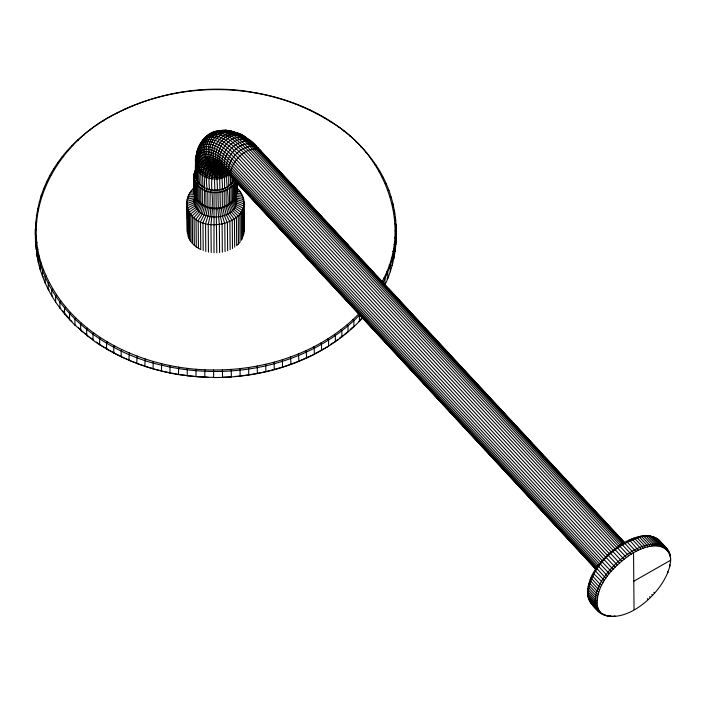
<?xml version="1.0" encoding="UTF-8"?>
<svg xmlns="http://www.w3.org/2000/svg" width="706" height="706" viewBox="0 0 706 706"><rect width="100%" height="100%" fill="white"/><g stroke="black" fill="none" stroke-linecap="round" stroke-linejoin="round"><path stroke-width="1.06" d="M382.025 281.668C413.681 225.514 384.24 153.228 331.132 122.103C268.298 81.87 184.142 79.266 117.823 112.678C60.751 138.897 18.665 207.414 43.481 269.515C69.585 336.533 145.259 370.032 213.618 369.988L213.662 377.516C268.527 377.745 325.59 358.56 363.149 317.321M187.408 233.598L187.161 205.728C185.907 198.845 189.261 191.838 194.529 187.487M236.739 182.448C240.172 195.836 230.933 207.202 217.827 208.641C208.085 209.576 196.383 203.99 194.15 193.806L193.85 174.92L195.977 168.593M194.15 193.806L194.088 173.288L195.836 172.388L195.8 158.576L195.597 174.382C196.559 193.329 227.685 195.527 234.136 178.883M195.836 172.388L195.597 174.382M196.718 198.465L194.221 202.719L187.161 205.728C194.6 242.132 266.744 220.846 236.889 187.734M600.797 612.614L598.926 610.231L597.232 605.739L595.467 605.095L588.142 597.197C585.159 574.56 604.477 555.746 621.704 544.079C630.202 538.987 640.148 534.477 650.288 536.119C653.447 536.825 656.704 537.822 659.051 540.169C663.975 545.42 670.515 550.503 670.603 558.402C671.371 592.193 605.951 646.378 587.807 595.59L588.557 598.838L595.89 606.736L599.103 612.102L606.207 615.738M597.232 605.739C595.749 584.639 612.861 567.271 628.728 555.772C639.689 548.032 662.484 538.325 669.941 555.075L669.606 553.433M204.819 369.776L204.819 377.295L213.689 377.348M214.05 190.082L213.989 252.783M35.671 228.541L35.353 235.46C34.232 128.086 160.915 75.083 253.004 92.371C300.871 100.093 348.243 123.965 375.848 164.922C399.605 199.666 402.879 247.038 384.946 284.986L384.894 278.967L390.233 265.756L393.895 252.201L395.837 238.434L396.154 231.515L395.078 230.844M196.047 369.212L195.994 376.739L208.182 377.207M196.374 156.547L197.512 152.019M228.135 172.564L226.811 173.429C225.823 184.142 228.859 194.229 227.959 204.996L224.42 206.84L226.273 214.818L229.891 221.861L230.138 249.721M187.328 368.32L187.214 375.839L196.118 376.572M195.694 176.394C194.759 161.895 195.032 143.812 208.641 134.934C222.822 130.486 234.877 144.209 244.091 153.017L612.879 550.071M195.738 161.189C193.718 178.441 219.045 184.31 229.812 173.8M178.671 367.094L178.503 374.604L195.024 376.457M195.783 158.259L197.601 149.593L200.213 143.927M196.745 153.246C198.059 147.298 200.883 141.659 205.402 137.467M170.102 365.54L169.89 373.042L178.503 374.604M210.247 189.623L209.938 207.688L210.873 208.332L210.017 216.61L208.217 224.243L208.455 252.113M161.648 363.652L161.383 371.144L170.164 372.9C145.471 367.861 121.538 358.639 100.376 344.872M153.317 361.446L153.008 368.92L161.709 371.012M208.402 189.173L207.793 191.6L207.926 207.202L209.205 207.926L208.005 216.115L205.543 223.59L205.781 251.46M196.612 154.014C189.34 172.396 215.559 184.407 228.673 173.376L228.744 185.863M198.342 147.722C190.479 163.889 212.065 180.03 226.573 171.611M145.145 358.922L144.783 366.388L153.387 368.806M201.872 186.057L200.672 188.193L200.804 203.805L203.266 205.093L200.883 212.718L196.039 219.054L196.286 246.923L200.751 249.553L200.504 221.693L204.228 214.695L206.055 206.734L202.419 204.855L202.278 189.252L203.354 187.019M137.141 356.089L136.726 363.537L145.207 366.282M206.629 188.59L205.861 190.955L205.993 206.558L207.59 207.387L206.073 215.48L202.966 222.743L203.204 250.604M129.322 352.956L128.863 360.378L137.202 363.449M200.945 203.046L198.095 210.264L192.332 215.789L192.57 243.658M199.745 145.568C211.712 119.773 239.202 131.863 252.263 149.204L620.309 545.447M121.714 349.514L121.158 350.9L121.211 356.918L129.383 360.307M199.983 201.898L196.948 208.897L190.796 213.962L191.044 241.823L192.058 243.04M114.328 345.79L113.728 347.158L113.781 353.176L121.776 356.874M198.721 201.651L195.977 207.44L189.508 212.021L189.746 239.881L190.611 241.178M107.188 341.792L106.544 343.125L106.597 349.143L114.39 353.15M383.023 282.647L384.894 278.967L383.887 278.014M198.051 200.345L195.2 205.914L188.458 209.982L188.705 237.851L189.746 239.881M100.314 337.512L99.634 338.827L99.687 344.846L107.259 349.143M233.668 180.03L235.354 181.627C227.323 197.433 198.448 196.144 194.009 178.203L195.774 176.888M197.062 199.886L194.609 204.334L187.681 207.882L187.92 235.751L188.705 237.851M93.713 332.985L92.989 334.265L93.042 340.283L99.687 344.846M87.412 328.202L86.653 329.455L86.706 335.474L93.783 340.336L90.624 337.953M196.056 197.83L194.044 201.086C196.418 225.585 243.923 220.475 235.733 194.856L242.511 195.244L242.529 197.389M198.518 147.51L199.33 146.213M81.419 323.18L80.616 324.407L80.669 330.426L89.053 336.753M200.53 184.981L199.198 187.028L199.339 202.631L202.04 204.113L199.41 211.544L194.079 217.492L194.326 245.361L196.286 246.923M195.827 196.736L194.071 199.436L194.044 201.086L186.922 203.549M195.456 196.091L194.071 199.436L186.958 201.351L187.161 231.409M75.745 317.938L74.915 319.138L74.968 325.157L82.981 331.794M70.406 312.484L69.55 313.649L69.603 319.668L74.968 325.157L75.807 325.298M208.641 134.934L204.758 138.552L206.081 137.67M609.622 553.989L240.084 156.132C232.389 148.322 210.353 126.339 201.563 143.547C195.968 157.456 210.194 173.923 224.782 170.058C219.937 175.009 223.255 183.154 222.249 189.076M65.429 306.828L64.528 307.957L64.581 313.976L69.603 319.668L71.994 321.398M60.804 300.994L59.886 302.089L59.931 308.107L64.581 313.976L65.49 314.188L69.047 318.23M198.271 182.545L196.736 184.372L196.868 199.974M200.513 143.627L204.166 139.082M229.644 185.149L230.968 187.205L231.1 202.816L228.515 204.263L231.18 211.729L236.439 217.739L236.686 245.6L240.075 242.105L239.828 214.245L233.721 209.108L230.633 202.075M56.551 294.976L55.606 296.035L55.659 302.053L59.931 308.107L60.866 308.345M360.069 319.906L362.275 317.506M52.685 288.807L51.715 289.831L51.767 295.849L55.659 302.053M197.38 181.213L195.765 182.916L195.906 198.518M49.217 282.497L48.229 283.485L48.282 289.504L51.767 295.849L52.747 296.167M213.618 369.988C266.427 370.218 321.018 352.373 358.533 314.144L359.389 315.317L359.442 321.336L358.595 321.504M359.389 315.317C308.769 366.308 229.821 381.611 161.33 365.126C100.005 351.367 38.812 303.148 35.415 236.36L36.483 235.654M46.146 276.064L45.131 277.008L45.184 283.027L48.282 289.504L49.279 289.857M196.665 179.818L194.98 181.389L195.121 197M207.873 135.755C221.507 125.739 236.898 142.788 246.165 151.737L614.952 548.783M350.185 329.481L352.373 327.54M43.481 269.515L42.457 270.416L42.51 276.434L45.184 283.027M41.23 262.87L40.189 263.735L40.242 269.754L42.51 276.434L43.543 276.867M339.515 338.2L343.425 335.165M344.969 333.929L347.273 332.076M39.404 256.146L38.353 256.966L38.406 262.985L40.242 269.754M234.41 196.983L236.122 195.659L235.998 181.098M38 249.359L36.941 250.145L36.994 256.163L38.406 262.985M337.9 339.374L334.679 341.73L335.385 341.686L335.332 335.668L334.618 334.37M233.827 198.421L235.486 197.23L235.354 181.627M37.021 242.52L35.962 243.27L36.994 256.163M233.068 199.807L234.657 198.748L234.524 183.136L232.909 181.416M205.887 137.079L207.211 136.196M212.259 132.94C195.35 142.003 203.99 171.231 223.07 169.714M330.47 344.51L332.994 342.842M193.832 176.562L195.606 175.388M209.179 134.546L214.412 131.898L222.637 130.292M232.142 201.131L233.651 200.186L233.51 184.584L231.983 182.739L231.93 176.694M36.368 228.779L35.3 229.441L36.015 249.28M314.594 353.812L328.608 346.169L328.555 340.151L327.884 338.827M230.58 202.657L232.459 201.545L232.318 185.943L230.888 183.992M36.686 221.896L35.618 222.522L35.653 226.529M195.624 173.888L193.85 174.92L193.965 192.164M633.794 581.215L670.621 560.255M36.377 215.621L37.436 215.039M228.038 204.811L229.6 203.963L229.459 188.361L228.267 186.207M38.618 208.217L37.559 208.755L37.586 211.765M226.811 173.429C214.615 181.716 190.708 170.57 197.459 154.649C207.017 140.423 224.764 157.482 232.433 165.707L601.221 562.761M227.014 172.29C214.165 180.71 191.326 168.231 197.424 152.293C207.308 137.582 225.646 155.214 233.58 163.721L602.368 560.767M299.441 360.863L314.267 354.333L314.214 348.314L313.623 346.946M39.183 201.942L40.224 201.448M391.292 265.527L392.333 265.032L392.28 259.014L391.221 258.175M42.254 194.741L41.222 195.2L41.239 197.212M194.521 171.673L196.233 170.905M223.873 169.696L222.381 170.473L220.74 172.608L219.698 178.592L220.351 207.749L219.557 208.385L220.431 216.671L222.108 224.323L222.346 252.192M43.684 188.546L44.699 188.131M212.797 132.569C233.324 124.203 252.174 140.812 264.626 155.302M386.809 278.852L387.823 278.429L387.77 272.41L386.747 271.492M241.108 375.839C260.77 373.589 280.141 368.735 298.479 361.287L298.973 361.357L298.417 353.927M46.561 181.989L47.558 181.61M49.844 175.547L50.823 175.212M225.938 170.578C211.473 176.853 193.62 161.206 199.26 146.089C211.156 133.646 227.897 151.163 236.492 159.785L606.039 557.643M53.524 169.246L54.486 168.937M211.341 133.505L213.644 132.781M57.601 163.086L58.536 162.812M62.057 157.085L62.966 156.856M66.885 151.269L67.758 151.066M219.045 130.786L226.944 130.398M223.299 169.502C213.918 170.464 218.145 184.575 217.263 190.02M72.065 145.639L72.912 145.471M235.742 189.976L238.646 189.437M294.305 103.526L294.781 103.447M224.164 170.631C208.852 174.92 193.453 156.679 201.307 142.506C214.447 132.852 229.291 149.284 238.222 157.906L607.76 555.763M224.632 130.451C203.24 132.331 202.516 168.01 224.323 169.908M215.092 131.845L217.466 131.44M224.676 169.749C207.105 173.702 193.929 149.028 206.849 136.532C220.925 132.119 232.901 145.745 242.052 154.499L611.59 552.357M77.598 140.212L78.41 140.079M353.097 326.896L353.909 326.763L353.856 320.745L353.035 319.544M83.458 135.005L84.243 134.899M302.124 106.668L302.645 106.597M89.644 130.028L90.386 129.957M236.042 191.679L240.172 191.273M341.122 337.018L341.872 336.947L341.819 330.929L341.06 329.667M234.56 376.474L240.164 376.148L239.961 368.629M309.731 110.101L310.305 110.057M96.131 125.289L96.837 125.244M223.149 130.345C231.33 130.036 239.043 133.328 245.803 137.714M222.487 377.233L231.365 376.942L231.206 369.414M194.415 194.671L188.687 194.935L188.705 197.08M317.118 113.825L317.726 113.798M102.899 120.805L103.561 120.788M236.042 193.312L241.47 193.215M609.649 616.426L608.122 615.985L613.496 616.506M324.257 117.831L324.91 117.831M109.951 116.587L110.568 116.596M320.939 350.379L321.565 350.388L321.512 344.369L320.877 343.019M189.79 192.914L194.062 193.047M331.132 122.103L331.829 122.129M117.249 112.642L117.823 112.678M197.212 376.642L204.89 377.128M337.733 126.639L338.465 126.692M222.028 169.308C211.244 168.275 215.524 184.866 214.695 190.108M124.785 108.989L125.315 109.042M306.192 357.933L306.722 357.986L306.13 350.582M344.034 131.413L344.81 131.501M191.141 190.991L194.176 191.326M221.446 130.725L223.846 130.998M222.355 169.555C207.149 169.008 199.304 148.781 208.588 137.335C220.643 121.723 239.052 141.897 248.247 150.652L617.035 547.706M224.985 130.239L229.229 130.672L234.824 132.304M223.555 169.493C208.164 169.113 201.06 148.41 210.45 137.22C222.69 121.626 240.975 140.15 250.286 149.804L619.083 546.859M236.325 196.436L243.296 197.345L243.323 200.557M350.026 136.434L350.838 136.549M179.818 374.604L187.39 375.68M132.543 105.618L133.028 105.688M355.7 141.677L356.548 141.818M171.24 373.095L178.733 374.454M192.729 189.173L194.618 189.552M361.04 147.13L361.913 147.307M243.808 199.498L236.704 198.051L235.513 196.321M290.572 364.331L291.013 364.42L290.51 356.971M366.017 152.787L366.926 152.999M604.618 615.288L607.875 616.153M370.641 158.629L371.577 158.876M225.514 130.628L227.058 131.034M227.314 130.522L228.823 130.928M282.479 367.076L282.418 359.716M223.149 169.537C220.069 168.31 215.683 167.922 213.724 171.214C209.161 182.713 213.75 196.039 211.994 208.023L212.585 208.605L210.962 224.684L211.2 252.554M650.288 536.119L653.535 536.984L660.869 544.882L666.385 548.068L667.797 550.936M603.048 614.705L604.663 615.173M648.514 535.845L651.841 536.56L659.175 544.45L659.713 546.267M654.912 537.813L656.562 538.29L663.896 546.179L664.346 547.962M601.6 613.982L603.242 614.458M374.895 164.639L375.848 164.922M646.634 535.73L650.032 536.286L657.365 544.176L657.939 545.994M610.037 616.109L611.52 616.541M601.953 613.602L600.285 613.117L597.347 609.958M644.666 535.766L648.126 536.163L655.45 544.061L656.059 545.879M598.079 610.955L599.791 611.484M642.601 535.951L646.114 536.198L653.438 544.097L654.091 545.914M614.149 615.888L615.553 616.32M209.629 189.49C207.776 178.08 209.382 160.553 224.817 170.543C210.344 167.622 205.111 148.639 214.553 137.82C226.697 122.006 244.938 138.411 254.142 148.851L621.43 544.282M378.76 170.808L379.74 171.126M598.926 610.231L597.197 609.675L589.863 601.777L589.501 600.082M640.466 536.286L644.013 536.392L651.338 544.282L652.035 546.1M598.211 608.846L596.464 608.263L589.131 600.374L588.778 598.697M638.259 536.772L639.583 537.222L646.917 545.12L647.684 546.921M597.647 607.354L595.89 606.736C592.555 589.96 604.839 574.755 615.879 563.564C627.899 552.789 643.854 541.431 660.869 544.882L661.381 546.682M382.228 177.118L383.234 177.471M244.02 203.875L236.863 201.334L234.798 198.059M274.228 369.503L274.166 362.143M651.956 536.534L655.115 537.566L662.449 545.456L662.925 547.247M635.991 537.398L637.271 537.866L644.604 545.756L645.425 547.547M596.985 604.018L595.211 603.339L587.877 595.449L587.551 593.878M385.3 183.56L386.323 183.948M633.679 538.175L634.906 538.66L642.239 546.55L643.104 548.324M596.888 602.209L595.114 601.494L587.78 593.596L587.463 592.06M387.965 190.108L389.006 190.541M237.445 133.831L235.513 132.604L241.461 135.305L243.076 136.752M631.323 539.093L632.505 539.587L639.839 547.485L640.748 549.242M596.949 600.303L595.176 599.553L587.851 591.654L587.524 590.154M257.134 147.554C248.574 133.619 231.506 133.831 223.475 148.039C214.35 161.197 223.158 171.064 233.712 178.644C227.358 172.829 221.34 164.966 212.241 163.245C199.78 161.798 203.151 180.012 202.843 186.711M222.196 169.325C209.073 164.339 208.852 145.215 218.481 136.682C231.18 123.815 246.985 139.056 255.881 148.754L623.169 544.194M223.484 169.864C198.104 156.803 226.679 116.658 247.259 139.073M597.17 598.317L595.405 597.523L588.072 589.634L587.745 588.169M390.215 196.753L391.265 197.221M265.835 371.612L265.774 364.252M628.94 540.143L630.079 540.664L638.365 550.292M597.55 596.261L595.785 595.432L588.46 587.533L588.116 586.112M392.042 203.478L393.101 203.99L393.127 206.999M626.531 541.325L635.956 551.474M598.079 594.134L596.332 593.261L588.998 585.371L588.654 583.986M243.755 137.105L245.132 137.802M393.445 210.264L394.513 210.812L394.539 213.821M598.767 591.955L597.029 591.046L589.695 583.147L589.342 581.815M624.122 542.64L633.547 552.789L634.041 609.631M394.425 217.095L395.492 217.695L395.519 220.704M599.597 589.731L597.885 588.778L590.551 580.879L590.172 579.582M261.626 152.072C250.648 140.935 227.614 163.289 230.924 175.918L595.961 568.93M200.213 202.622L198.024 201.351L197.883 185.749L199.321 183.807C199.507 176.368 196.418 159.635 208.217 158.929C217.324 159.794 224.243 166.898 230.35 173.058L596.897 567.686M394.963 223.961L396.048 224.596L396.207 237.534M600.585 587.471L598.882 586.465L591.549 578.576L591.151 577.323M224.384 170.57C208.632 158.25 204.572 175.494 207.211 188.793M257.328 373.395L257.266 366.043M621.704 544.079L631.129 554.228M259.376 149.725C247.091 136.373 218.022 165.689 232.539 177.974L596.085 569.371M225.143 187.981L226.061 190.302L226.194 205.905C219.284 209.02 211.023 208.994 204.149 205.773C204.819 193.912 203.663 182.016 205.702 170.27C206.487 167.675 208.57 165.301 211.385 164.983C219.981 164.622 225.999 172.185 232.115 176.985M601.706 585.186L600.029 584.136L592.696 576.246L592.281 575.037M258.599 148.498L246.5 138.217M230.527 175.441C212.224 163.836 238.054 131.493 253.957 144.139M203.266 205.093L204.608 205.967L202.498 213.768L198.192 220.457L198.43 248.327M619.303 545.623L628.728 555.772M602.968 582.882L593.984 573.89L593.543 572.734M590.366 601.335L590.745 603.056L599.394 611.617M394.76 237.719L395.837 238.434L395.889 244.452M96.254 342.039L99.555 344.307M604.362 580.57L594.937 570.422M394.01 244.576L395.078 245.335L395.131 251.354M616.92 547.282L626.346 557.431M605.88 578.258L596.455 568.109M392.827 251.398L393.895 252.201L393.948 258.219M607.522 575.964L598.097 565.815M248.715 374.86L248.653 367.499M614.573 549.047L623.998 559.196M253.463 144.342L254.919 145.551M227.403 172.732L228.947 174.02M609.269 573.687L599.844 563.538M84.482 333.047L87.473 335.562M389.191 264.874L390.233 265.756L390.286 271.775M239.413 134.449L240.534 135.437M611.131 571.445L601.706 561.296M612.27 550.901L621.695 561.049M78.648 327.919L81.481 330.54M613.082 569.248L603.656 559.099M249.439 140.556C228.929 117.558 199.904 158.638 225.876 171.576C213.618 165.557 216.733 147.898 225.796 140.415C236.942 128.607 249.589 139.497 257.452 148.922L623.998 543.549M225.902 171.752C211.8 157.517 238.637 127.504 252.73 143.733M193.153 244.223L194.326 245.361M255.157 145.136L256.269 146.23M229.194 174.603C217.483 159.838 246.412 131.81 258.837 149.345L624.633 543.17M229.838 175.212L230.862 176.226M615.12 567.095L605.695 556.946M610.01 552.842L619.436 562.991M647.376 598.662L648.143 599.429M257.575 147.492L260.938 150.934M617.247 565.003L607.822 554.863M657.877 539.155L668.3 550.495L668.661 552.189M662.431 544.803L664.628 547.168M667.558 550.327L669.032 551.898L669.376 553.575M260.011 150.016L624.483 542.34M266.868 157.72L275.119 166.598M277.361 169.016L301.347 194.847M303.598 197.265L311.849 206.143M314.841 209.373L322.342 217.439M323.842 219.054L338.077 234.392M339.577 235.998L348.579 245.688M351.57 248.918L359.072 256.984M360.572 258.599L374.807 273.928M376.307 275.543L385.3 285.233M388.3 288.454L395.801 296.529M397.293 298.144L422.029 324.778M425.03 327.999L432.531 336.074M434.022 337.689L458.759 364.314M461.009 366.741L469.252 375.618M470.752 377.233L495.488 403.858M497.739 406.285L505.981 415.163M508.232 417.581L532.218 443.403M533.718 445.018L542.711 454.699M544.961 457.126L568.948 482.948M570.448 484.563L579.441 494.244M581.691 496.671L604.927 521.681M607.178 524.108L615.42 532.986M618.421 536.216L624.422 542.667M369.229 268.818L370.729 270.433M405.959 308.363L407.459 309.978M442.688 347.908L444.189 349.523M603.727 558.781L234.939 161.727C226.555 153.326 210.22 136.232 198.615 148.366C192.703 163.121 211.8 177.683 225.488 171.39L224.517 175.741L224.587 188.228M599.562 563.918L231.524 167.675C224.243 160.465 215.771 151.393 204.696 151.658C193.223 154.279 196.48 170.146 196.127 178.371L194.397 179.818L194.529 195.421M598.909 565.815L230.871 169.572C223.873 162.654 215.736 153.943 205.111 154.199C193.938 156.785 197.301 172.326 196.886 180.286M597.77 566.812L230.474 171.373C223.784 164.754 216.001 156.414 205.825 156.661C194.962 159.212 198.439 174.417 197.954 182.113M596.296 568.401L230.5 174.576C224.42 168.566 217.351 160.986 208.102 161.206C197.874 163.704 201.589 178.203 200.963 185.351M238.955 184.292L245.706 191.555M249.447 195.597L253.198 199.63M254.698 201.245L257.699 204.475M259.94 206.893L262.191 209.311M265.191 212.541L271.192 219.001M275.684 223.837L281.685 230.297M286.177 235.142L289.928 239.175M291.428 240.79L293.678 243.208M296.67 246.438L298.92 248.856M301.921 252.086L307.913 258.537M312.414 263.382L318.415 269.842M322.907 274.678L326.657 278.72M328.158 280.326L330.408 282.753M333.4 285.983L335.65 288.401M337.9 290.819L344.643 298.082M348.393 302.124L355.136 309.387M358.886 313.42L367.129 322.298M369.379 324.716L372.38 327.946M374.63 330.364L381.372 337.627M385.123 341.66L391.115 348.12M395.616 352.965L403.108 361.031M406.109 364.261L409.109 367.491M411.36 369.909L418.852 377.975M421.853 381.205L427.845 387.665M432.346 392.501L439.838 400.576M442.839 403.806L446.589 407.839M448.089 409.454L451.831 413.487M453.331 415.102L455.582 417.52M458.582 420.75L464.574 427.209M469.075 432.046L476.568 440.12M479.568 443.35L483.319 447.383M484.819 448.998L488.561 453.031M490.061 454.646L492.311 457.064M495.312 460.294L501.304 466.745M505.805 471.59L512.547 478.853M516.298 482.886L520.048 486.928M521.549 488.543L524.54 491.764M526.791 494.191L529.041 496.609M532.042 499.839L538.034 506.29M542.535 511.135L549.277 518.398M553.027 522.431L556.778 526.464M558.269 528.079L561.27 531.309M563.52 533.727L565.771 536.154M568.771 539.384L574.763 545.835M579.264 550.68L585.256 557.131M589.757 561.976L593.499 566.009M594.999 567.624L596.499 569.239M231.603 177.056L595.899 569.265M592.952 605.218L595.882 608.378M659.051 540.169L660.966 542.605M649.617 596.605L650.341 597.417M651.779 594.47L652.459 595.326M62.852 310.852L64.828 313.349M653.862 592.281L654.506 593.172M235.08 196.956L236.889 199.683L244.047 201.687L244.258 231.736M347.202 324.716L347.996 325.951L348.049 331.97M234.083 198.677L236.634 202.966L243.711 206.055L243.949 233.915M233.192 199.198L236.201 204.572L243.129 208.199L243.376 236.069M232.653 200.548L235.566 206.143L242.282 210.3L242.529 238.16L241.426 240.181L241.178 212.312L234.736 207.661L231.939 201.845M649.891 546.435L649.158 544.626L641.833 536.728C615.579 543.885 589.528 567.068 587.877 595.449M229.644 203.213L232.539 210.467L238.24 216.054L238.487 243.923M223.44 188.687L224.19 191.061L224.323 206.664L222.867 207.476L224.402 215.586L227.403 222.884L227.65 250.745M667.611 571.392L667.982 572.69M221.649 189.252L222.24 191.679L222.372 207.282L221.243 207.996L222.452 216.204L224.799 223.705L225.046 251.565M665.211 547.053L665.634 548.818M669.703 564.738L670.038 566.159M666.385 548.068L666.782 549.806M670.312 560.617L670.638 562.117M670.373 558.675L670.7 560.211M670.603 558.402L670.02 555.075L670.356 556.681M236.81 190.77L236.201 182.316M217.898 189.958L218.286 208.058L217.827 208.641L219.345 224.737L219.592 252.598M395.704 225.682L396.092 230.615M222.425 369.873L222.522 377.401M215.974 190.099L216.795 252.801M243.923 212.356L244.055 227.367M236.695 182.016L236.784 192.411M236.448 181.566L236.554 194.053M234.674 247.144L234.436 219.275L229.679 212.885L227.261 205.225L225.894 206.09L228.038 213.918L232.248 220.66L232.486 248.521M233.156 177.938L233.183 180.965M230.403 174.311L230.491 184.39M195.156 170.102L195.174 172.185M187.858 199.171L187.84 197.027L194.732 196.197L194.3 197.804L187.258 199.171L187.443 219.54M35.415 236.36L35.468 242.379"/></g></svg>
